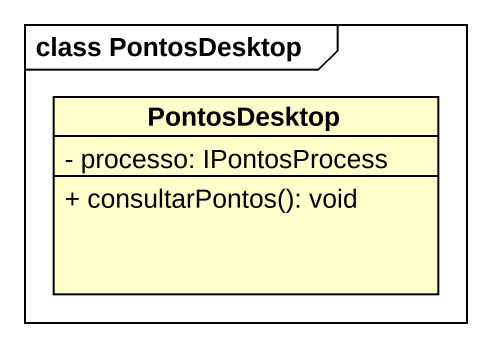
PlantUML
@startuml
mainframe class PontosDesktop
hide circle
hide empty members
skinparam classAttributeIconSize 0
class PontosDesktop {
  - processo: IPontosProcess
  + consultarPontos(): void
}
@enduml
